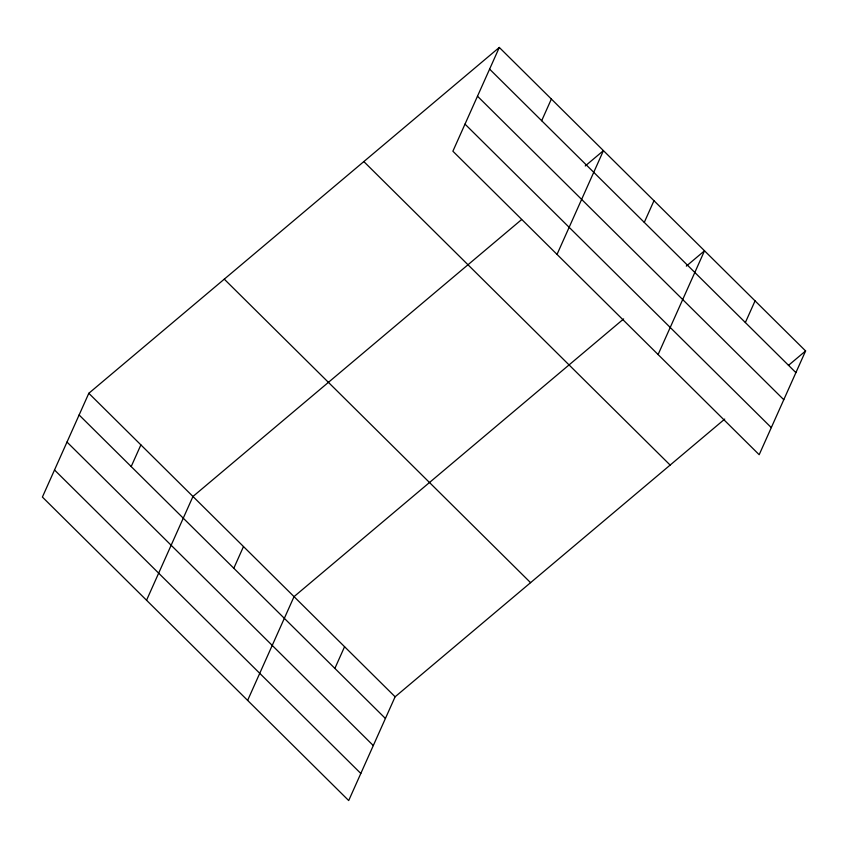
<?xml version="1.0" encoding="UTF-8"?>
<svg xmlns="http://www.w3.org/2000/svg" width="848" height="848" viewBox="0 0 848 848"><rect width="100%" height="100%" fill="white"/><g stroke="black" fill="none" stroke-linecap="round" stroke-linejoin="round"><path stroke-width="1.27" d="M499.302 47.446L452.885 151.209L759.183 454.708L805.6 350.945L499.302 47.446L88.817 393.292L42.4 497.055L348.698 800.554L395.115 696.791L724.733 419.082M131.186 466.57L140.885 444.893M146.545 600.246L192.962 496.483L521.562 219.621M233.804 568.245L243.493 546.557M247.627 700.406L294.033 596.642L623.651 318.922M541.671 120.723L551.37 99.036M334.875 668.394L344.574 646.717M557.03 254.4L603.437 150.637L585.247 165.964M644.279 222.388L653.978 200.711M658.101 354.549L704.518 250.785L686.329 266.124M745.36 322.547L755.059 300.87M788.417 365.424L805.6 350.945M489.603 69.123L795.901 372.622M477.488 96.206L783.785 399.715M465.001 124.115L771.298 427.615M363.834 161.576L670.143 465.075M224.275 279.162L530.572 582.661M88.817 393.292L395.115 696.791M79.118 414.969L385.416 718.479M67.003 442.062L373.3 745.562M54.516 469.972L360.824 773.471"/></g></svg>
